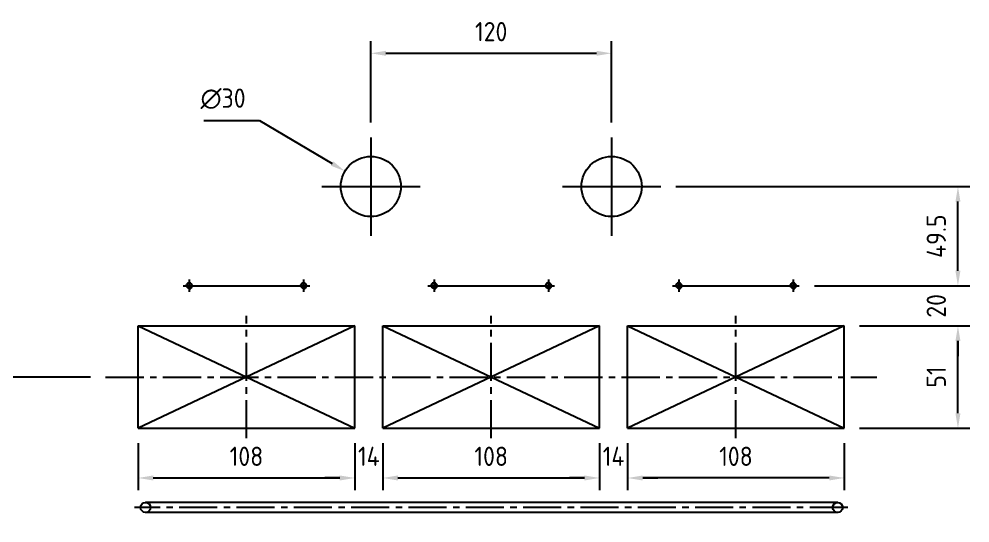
# Model space of a CAD drawing. Header units: millimetres. Extents: x 24815 to 37444, y -10619 to 6020.
# Drawn here: x 28891.2 to 29365.2, y 4277.9 to 4529.1 of the extents above; entities that cross this region are included whole.
import ezdxf

# ---------------------------------------------------------------- set-up
doc = ezdxf.new("R2010")
doc.units = ezdxf.units.MM
doc.linetypes.add('CENTER', pattern=[50.8, 31.75, -6.35, 6.35, -6.35])
doc.linetypes.add('CENTER2', pattern=[28.575, 19.05, -3.175, 3.175, -3.175])
doc.layers.add('CEN', color=1, linetype='CENTER')
doc.layers.add('CENTER', color=1, linetype='CENTER')
doc.styles.get("Standard").update_dxf_attribs({"font": 'ISOCP.SHX', "bigfont": 'WHGTXT.SHX'})
doc.dimstyles.new('PS-3', dxfattribs={"dimscale": 3, "dimtxt": 3.2, "dimasz": 2.5, "dimexe": 2, "dimexo": 2.5, "dimgap": 2, "dimtad": 1, "dimtoh": 1, "dimrnd": 0.05, "dimzin": 12, "dimdsep": 46, "dimtxsty": 'Standard', "dimcen": 0, "dimclrt": 2, "dimazin": 3, "dimtfac": 1, "dimtofl": 0, "dimtmove": 0, "dimatfit": 3, "dimfxl": 0.18, "dimtolj": 1, "dimtzin": 0, "dimarcsym": 0})

# ---------------------------------------------------------------- blocks, each defined once
blk = doc.blocks.new('*D601')
at = {"color": 0, "lineweight": -2, "transparency": 16777216}
for p, q in [((28926.8, 4350.61), (28715.04, 4350.61)), ((28721.04, 4343.11), (28721.04, 3824.11)), ((28869.03, 3816.61), (28715.04, 3816.61))]:
    blk.add_line(p, q, dxfattribs=at)
at = {"color": 0, "transparency": 16777216}
for points in [[(28719.79, 4343.11), (28722.29, 4343.11), (28721.04, 4350.61)], [(28719.79, 3824.11), (28722.29, 3824.11), (28721.04, 3816.61)]]:
    blk.add_solid(points, dxfattribs=at)
at = {"layer": 'Defpoints', "color": 0, "transparency": 16777216}
for p in [(28934.3, 4350.61), (28721.04, 3816.61), (28876.53, 3816.61)]:
    blk.add_point(p, dxfattribs=at)
at = {"color": 2, "transparency": 16777216, "insert": (28710.24, 4083.61), "char_height": 9.6, "attachment_point": 5, "rotation": 90}
blk.add_mtext('\\A1;534', dxfattribs=at)
blk = doc.blocks.new('*D602')
at = {"color": 0, "lineweight": -2, "transparency": 16777216}
for p, q in [((28950.53, 4317.61), (28950.53, 4294.3)), ((29058.53, 4317.61), (29058.53, 4294.3)), ((28958.03, 4300.3), (29051.03, 4300.3))]:
    blk.add_line(p, q, dxfattribs=at)
at = {"color": 0, "transparency": 16777216}
for points in [[(28958.03, 4301.55), (28958.03, 4299.05), (28950.53, 4300.3)], [(29051.03, 4301.55), (29051.03, 4299.05), (29058.53, 4300.3)]]:
    blk.add_solid(points, dxfattribs=at)
at = {"layer": 'Defpoints', "color": 0, "transparency": 16777216}
for p in [(28950.53, 4325.11), (29058.53, 4325.11), (29058.53, 4300.3)]:
    blk.add_point(p, dxfattribs=at)
at = {"color": 2, "transparency": 16777216, "insert": (29004.53, 4311.1), "char_height": 9.6, "attachment_point": 5}
blk.add_mtext('\\A1;108', dxfattribs=at)
blk = doc.blocks.new('*D436')
at = {"color": 0, "lineweight": -2, "transparency": 16777216}
for p, q in [((29058.53, 4317.61), (29058.53, 4294.3)), ((29072.53, 4317.61), (29072.53, 4294.3)), ((29051.03, 4300.3), (29043.53, 4300.3)), ((29080.03, 4300.3), (29087.53, 4300.3))]:
    blk.add_line(p, q, dxfattribs=at)
at = {"color": 0, "transparency": 16777216}
for points in [[(29051.03, 4301.55), (29051.03, 4299.05), (29058.53, 4300.3)], [(29080.03, 4301.55), (29080.03, 4299.05), (29072.53, 4300.3)]]:
    blk.add_solid(points, dxfattribs=at)
at = {"layer": 'Defpoints', "color": 0, "transparency": 16777216}
for p in [(29058.53, 4325.11), (29072.53, 4325.11), (29072.53, 4300.3)]:
    blk.add_point(p, dxfattribs=at)
at = {"color": 2, "transparency": 16777216, "insert": (29065.53, 4311.1), "char_height": 9.6, "attachment_point": 5}
blk.add_mtext('\\A1;14', dxfattribs=at)
blk = doc.blocks.new('*D603')
at = {"color": 0, "lineweight": -2, "transparency": 16777216}
for p, q in [((29072.53, 4317.61), (29072.53, 4294.3)), ((29180.53, 4317.61), (29180.53, 4294.3)), ((29080.03, 4300.3), (29173.03, 4300.3))]:
    blk.add_line(p, q, dxfattribs=at)
at = {"color": 0, "transparency": 16777216}
for points in [[(29080.03, 4301.55), (29080.03, 4299.05), (29072.53, 4300.3)], [(29173.03, 4301.55), (29173.03, 4299.05), (29180.53, 4300.3)]]:
    blk.add_solid(points, dxfattribs=at)
at = {"layer": 'Defpoints', "color": 0, "transparency": 16777216}
for p in [(29072.53, 4325.11), (29180.53, 4325.11), (29180.53, 4300.3)]:
    blk.add_point(p, dxfattribs=at)
at = {"color": 2, "transparency": 16777216, "insert": (29126.53, 4311.1), "char_height": 9.6, "attachment_point": 5}
blk.add_mtext('\\A1;108', dxfattribs=at)
blk = doc.blocks.new('*D437')
at = {"color": 0, "lineweight": -2, "transparency": 16777216}
for p, q in [((29180.53, 4317.61), (29180.53, 4294.3)), ((29194.53, 4317.61), (29194.53, 4294.3)), ((29173.03, 4300.3), (29165.53, 4300.3)), ((29202.03, 4300.3), (29209.53, 4300.3))]:
    blk.add_line(p, q, dxfattribs=at)
at = {"color": 0, "transparency": 16777216}
for points in [[(29173.03, 4301.55), (29173.03, 4299.05), (29180.53, 4300.3)], [(29202.03, 4301.55), (29202.03, 4299.05), (29194.53, 4300.3)]]:
    blk.add_solid(points, dxfattribs=at)
at = {"layer": 'Defpoints', "color": 0, "transparency": 16777216}
for p in [(29180.53, 4325.11), (29194.53, 4325.11), (29180.53, 4300.3)]:
    blk.add_point(p, dxfattribs=at)
at = {"color": 2, "transparency": 16777216, "insert": (29187.53, 4311.1), "char_height": 9.6, "attachment_point": 5}
blk.add_mtext('\\A1;14', dxfattribs=at)
blk = doc.blocks.new('*D438')
at = {"color": 0, "lineweight": -2, "transparency": 16777216}
for p, q in [((29194.53, 4317.61), (29194.53, 4294.3)), ((29302.53, 4317.61), (29302.53, 4294.3)), ((29295.03, 4300.3), (29202.03, 4300.3))]:
    blk.add_line(p, q, dxfattribs=at)
at = {"color": 0, "transparency": 16777216}
for points in [[(29202.03, 4301.55), (29202.03, 4299.05), (29194.53, 4300.3)], [(29295.03, 4301.55), (29295.03, 4299.05), (29302.53, 4300.3)]]:
    blk.add_solid(points, dxfattribs=at)
at = {"layer": 'Defpoints', "color": 0, "transparency": 16777216}
for p in [(29194.53, 4325.11), (29302.53, 4325.11), (29194.53, 4300.3)]:
    blk.add_point(p, dxfattribs=at)
at = {"color": 2, "transparency": 16777216, "insert": (29248.53, 4311.1), "char_height": 9.6, "attachment_point": 5}
blk.add_mtext('\\A1;108', dxfattribs=at)
blk = doc.blocks.new('*D604')
at = {"color": 0, "lineweight": -2, "transparency": 16777216}
for p, q in [((29310.03, 4376.11), (29365.18, 4376.11)), ((29359.18, 4332.61), (29359.18, 4368.61)), ((29310.03, 4325.11), (29365.18, 4325.11))]:
    blk.add_line(p, q, dxfattribs=at)
at = {"color": 0, "transparency": 16777216}
for points in [[(29357.93, 4368.61), (29360.43, 4368.61), (29359.18, 4376.11)], [(29357.93, 4332.61), (29360.43, 4332.61), (29359.18, 4325.11)]]:
    blk.add_solid(points, dxfattribs=at)
at = {"layer": 'Defpoints', "color": 0, "transparency": 16777216}
for p in [(29302.53, 4376.11), (29359.18, 4376.11), (29302.53, 4325.11)]:
    blk.add_point(p, dxfattribs=at)
at = {"color": 2, "transparency": 16777216, "insert": (29348.38, 4350.61), "char_height": 9.6, "attachment_point": 5, "rotation": 90}
blk.add_mtext('\\A1;51', dxfattribs=at)
blk = doc.blocks.new('*D439')
at = {"color": 0, "lineweight": -2, "transparency": 16777216}
for p, q in [((29359.18, 4403.61), (29359.18, 4411.11)), ((29287.61, 4396.11), (29365.18, 4396.11)), ((29310.03, 4376.11), (29365.18, 4376.11)), ((29359.18, 4368.61), (29359.18, 4361.11))]:
    blk.add_line(p, q, dxfattribs=at)
at = {"color": 0, "transparency": 16777216}
for points in [[(29357.93, 4403.61), (29360.43, 4403.61), (29359.18, 4396.11)], [(29357.93, 4368.61), (29360.43, 4368.61), (29359.18, 4376.11)]]:
    blk.add_solid(points, dxfattribs=at)
at = {"layer": 'Defpoints', "color": 0, "transparency": 16777216}
for p in [(29280.11, 4396.11), (29359.18, 4396.11), (29302.53, 4376.11)]:
    blk.add_point(p, dxfattribs=at)
at = {"color": 2, "transparency": 16777216, "insert": (29348.38, 4386.11), "char_height": 9.6, "attachment_point": 5, "rotation": 90}
blk.add_mtext('\\A1;20', dxfattribs=at)
blk = doc.blocks.new('*D605')
at = {"color": 0, "lineweight": -2, "transparency": 16777216}
for p, q in [((29218.54, 4445.61), (29365.18, 4445.61)), ((29359.18, 4403.61), (29359.18, 4438.11)), ((29287.61, 4396.11), (29365.18, 4396.11))]:
    blk.add_line(p, q, dxfattribs=at)
at = {"color": 0, "transparency": 16777216}
for points in [[(29357.93, 4438.11), (29360.43, 4438.11), (29359.18, 4445.61)], [(29357.93, 4403.61), (29360.43, 4403.61), (29359.18, 4396.11)]]:
    blk.add_solid(points, dxfattribs=at)
at = {"layer": 'Defpoints', "color": 0, "transparency": 16777216}
for p in [(29211.04, 4445.61), (29359.18, 4445.61), (29280.11, 4396.11)]:
    blk.add_point(p, dxfattribs=at)
at = {"color": 2, "transparency": 16777216, "insert": (29348.38, 4420.86), "char_height": 9.6, "attachment_point": 5, "rotation": 90}
blk.add_mtext('\\A1;49.5', dxfattribs=at)
blk = doc.blocks.new('*D606')
at = {"color": 0, "lineweight": -2, "transparency": 16777216}
for p, q in [((29066.53, 4477.62), (29066.53, 4518.04)), ((29186.53, 4477.62), (29186.53, 4518.04)), ((29074.03, 4512.04), (29179.03, 4512.04))]:
    blk.add_line(p, q, dxfattribs=at)
at = {"color": 0, "transparency": 16777216}
for points in [[(29074.03, 4513.29), (29074.03, 4510.79), (29066.53, 4512.04)], [(29179.03, 4513.29), (29179.03, 4510.79), (29186.53, 4512.04)]]:
    blk.add_solid(points, dxfattribs=at)
at = {"layer": 'Defpoints', "color": 0, "transparency": 16777216}
for p in [(29186.53, 4512.04), (29066.53, 4470.12), (29186.53, 4470.12)]:
    blk.add_point(p, dxfattribs=at)
at = {"color": 2, "transparency": 16777216, "insert": (29126.53, 4522.84), "char_height": 9.6, "attachment_point": 5}
blk.add_mtext('\\A1;120', dxfattribs=at)
blk = doc.blocks.new('*D607')
at = {"color": 0, "lineweight": -2, "transparency": 16777216}
for p, q in [((28983.26, 4478.57), (29010.98, 4478.57)), ((29010.98, 4478.57), (29047.18, 4457.09))]:
    blk.add_line(p, q, dxfattribs=at)
at = {"color": 0, "transparency": 16777216}
blk.add_solid([(29047.82, 4458.17), (29046.54, 4456.02), (29053.63, 4453.26)], dxfattribs=at)
at = {"layer": 'Defpoints', "color": 0, "transparency": 16777216}
for p in [(29053.63, 4453.26), (29079.43, 4437.96)]:
    blk.add_point(p, dxfattribs=at)
at = {"color": 2, "transparency": 16777216, "insert": (28992.87, 4489.37), "char_height": 9.6, "attachment_point": 5}
blk.add_mtext('\\A1;∅30', dxfattribs=at)

msp = doc.modelspace()

# ---------------------------------------------------------------- linework, layer by layer
at = {"color": 1, "linetype": 'CENTER2'}
for p, q in [((29004.53154, 4320.10941), (29004.53154, 4381.10941)), ((29126.53154, 4320.10941), (29126.53154, 4381.10941)), ((29248.53154, 4320.10941), (29248.53154, 4381.10941)), ((28934.29964, 4350.60941), (29318.76344, 4350.60941)), ((29304.33424, 4285.60941), (28948.72884, 4285.60941))]:
    msp.add_line(p, q, dxfattribs=at)
for p, q in [((29058.53154, 4376.10941), (28950.53154, 4325.10941)), ((28950.53154, 4376.10941), (29058.53154, 4325.10941)), ((29072.53154, 4376.10941), (29180.53154, 4325.10941)), ((29180.53154, 4376.10941), (29072.53154, 4325.10941)), ((29194.53154, 4376.10941), (29302.53154, 4325.10941)), ((29302.53154, 4376.10941), (29194.53154, 4325.10941))]:
    msp.add_line(p, q)
at = {"color": 3}
for p, q in [((28950.53154, 4376.10941), (29058.53154, 4376.10941)), ((28950.53154, 4325.10941), (28950.53154, 4376.10941)), ((29058.53154, 4325.10941), (29058.53154, 4376.10941)), ((29072.53154, 4325.10941), (29072.53154, 4376.10941)), ((29072.53154, 4376.10941), (29180.53154, 4376.10941)), ((29180.53154, 4325.10941), (29180.53154, 4376.10941)), ((29194.53154, 4376.10941), (29302.53154, 4376.10941)), ((29194.53154, 4325.10941), (29194.53154, 4376.10941)), ((29302.53154, 4325.10941), (29302.53154, 4376.10941)), ((28950.53154, 4325.10941), (29058.53154, 4325.10941)), ((29072.53154, 4325.10941), (29180.53154, 4325.10941)), ((29194.53154, 4325.10941), (29302.53154, 4325.10941))]:
    msp.add_line(p, q, dxfattribs=at)
at = {"color": 3, "ltscale": 10}
for p, q in [((29299.22884, 4288.10941), (28954.22884, 4288.10941)), ((29299.22884, 4283.10941), (28954.22884, 4283.10941))]:
    msp.add_line(p, q, dxfattribs=at)
at = {"color": 3}
for centre, radius in [((29066.53154, 4445.60941), 15), ((29186.53154, 4445.60941), 15), ((28976.03154, 4396.10941), 1.25), ((29033.03154, 4396.10941), 1.25), ((29098.03154, 4396.10941), 1.25), ((29155.03154, 4396.10941), 1.25), ((29220.03154, 4396.10941), 1.25), ((29277.03154, 4396.10941), 1.25)]:
    msp.add_circle(centre, radius, dxfattribs=at)
at = {"color": 3, "ltscale": 10}
for centre in [(28954.22884, 4285.60941), (29299.22884, 4285.60941)]:
    msp.add_circle(centre, 2.5, dxfattribs=at)
for centre in [(28976.03154, 4396.10941), (29033.03154, 4396.10941), (29098.03154, 4396.10941), (29155.03154, 4396.10941), (29220.03154, 4396.10941), (29277.03154, 4396.10941)]:
    msp.add_arc(centre, 1.5, 259.629123, 191.2082449)
at = {"layer": 'CEN', "color": 1, "linetype": 'CENTER'}
for p, q in [((28976.03154, 4399.18904), (28976.03154, 4393.02978)), ((28976.03154, 4399.18904), (28976.03154, 4393.02978)), ((29033.03154, 4399.18904), (29033.03154, 4393.02978)), ((29033.03154, 4399.18904), (29033.03154, 4393.02978)), ((29098.03154, 4399.18904), (29098.03154, 4393.02978)), ((29098.03154, 4399.18904), (29098.03154, 4393.02978)), ((29155.03154, 4399.18904), (29155.03154, 4393.02978)), ((29155.03154, 4399.18904), (29155.03154, 4393.02978)), ((29220.03154, 4399.18904), (29220.03154, 4393.02978)), ((29220.03154, 4399.18904), (29220.03154, 4393.02978)), ((29277.03154, 4399.18904), (29277.03154, 4393.02978)), ((29277.03154, 4399.18904), (29277.03154, 4393.02978)), ((28972.95192, 4396.10941), (28979.11117, 4396.10941)), ((29029.95192, 4396.10941), (29036.11117, 4396.10941)), ((29029.95192, 4396.10941), (29036.11117, 4396.10941)), ((29094.95192, 4396.10941), (29101.11117, 4396.10941)), ((29094.95192, 4396.10941), (29101.11117, 4396.10941)), ((29151.95192, 4396.10941), (29158.11117, 4396.10941)), ((29151.95192, 4396.10941), (29158.11117, 4396.10941)), ((29216.95192, 4396.10941), (29223.11117, 4396.10941)), ((29216.95192, 4396.10941), (29223.11117, 4396.10941)), ((29273.95192, 4396.10941), (29280.11117, 4396.10941)), ((29273.95192, 4396.10941), (29280.11117, 4396.10941))]:
    msp.add_line(p, q, dxfattribs=at)
at = {"layer": 'CENTER', "linetype": 'CENTER', "ltscale": 7}
for p, q in [((29066.53154, 4470.11923), (29066.53154, 4421.09959)), ((29186.53154, 4470.11923), (29186.53154, 4421.09959)), ((29042.02172, 4445.60941), (29091.04137, 4445.60941)), ((29162.02172, 4445.60941), (29211.04137, 4445.60941)), ((28979.11117, 4396.10941), (29029.95192, 4396.10941)), ((29101.11117, 4396.10941), (29151.95192, 4396.10941)), ((29223.11117, 4396.10941), (29273.95192, 4396.10941))]:
    msp.add_line(p, q, dxfattribs=at)

# ---------------------------------------------------------------- dimensions: what is measured, and where the dimension line sits
for base, p1, p2, picture, middle in [((29186.53154, 4512.04094), (29066.53154, 4470.11923), (29186.53154, 4470.11923), '*D606', (29126.53154, 4522.84188)), ((29058.53154, 4300.30131), (28950.53154, 4325.10941), (29058.53154, 4325.10941), '*D602', (29004.53154, 4311.10131)), ((29180.53154, 4300.30131), (29072.53154, 4325.10941), (29180.53154, 4325.10941), '*D603', (29126.53154, 4311.10131))]:
    dim = msp.add_linear_dim(base=base, p1=p1, p2=p2, dimstyle='PS-3')
    dim.commit()
    dim.dimension.update_dxf_attribs({"geometry": picture, "text_midpoint": middle})
dim = msp.add_diameter_dim_2p(p1=(29079.4318, 4437.95543), p2=(29053.63129, 4453.2634), dimstyle='PS-3')
dim.commit()
dim.dimension.update_dxf_attribs({"geometry": '*D607', "text_midpoint": (28992.86862, 4478.56756), "dimtype": 163})
for base, p1, p2, angle, picture, middle in [((29359.18305, 4445.60941), (29280.11117, 4396.10941), (29211.04137, 4445.60941), 90, '*D605', (29348.38305, 4420.85941)), ((29359.18305, 4376.10941), (29302.53154, 4325.10941), (29302.53154, 4376.10941), 90, '*D604', (29348.38305, 4350.60941)), ((28721.04485, 3816.60941), (28934.29964, 4350.60941), (28876.53154, 3816.60941), 90, '*D601', (28710.24485, 4083.60941)), ((29194.53154, 4300.30131), (29302.53154, 4325.10941), (29194.53154, 4325.10941), 180, '*D438', (29248.53154, 4311.10131))]:
    dim = msp.add_linear_dim(base=base, p1=p1, p2=p2, angle=angle, dimstyle='PS-3')
    dim.commit()
    dim.dimension.update_dxf_attribs({"geometry": picture, "text_midpoint": middle})
for base, p1, p2, angle, picture, middle in [((29359.18305, 4396.10941), (29302.53154, 4376.10941), (29280.11117, 4396.10941), 90, '*D439', (29359.18305, 4386.10941)), ((29180.53154, 4300.30131), (29194.53154, 4325.10941), (29180.53154, 4325.10941), 180, '*D437', (29187.53154, 4300.30131))]:
    dim = msp.add_linear_dim(base=base, p1=p1, p2=p2, angle=angle, dimstyle='PS-3')
    dim.commit()
    dim.dimension.update_dxf_attribs({"geometry": picture, "text_midpoint": middle, "dimtype": 160})
dim = msp.add_linear_dim(base=(29072.53154, 4300.30131), p1=(29058.53154, 4325.10941), p2=(29072.53154, 4325.10941), dimstyle='PS-3')
dim.commit()
dim.dimension.update_dxf_attribs({"geometry": '*D436', "text_midpoint": (29065.53154, 4300.30131), "dimtype": 160})

doc.saveas('drawing.dxf')
